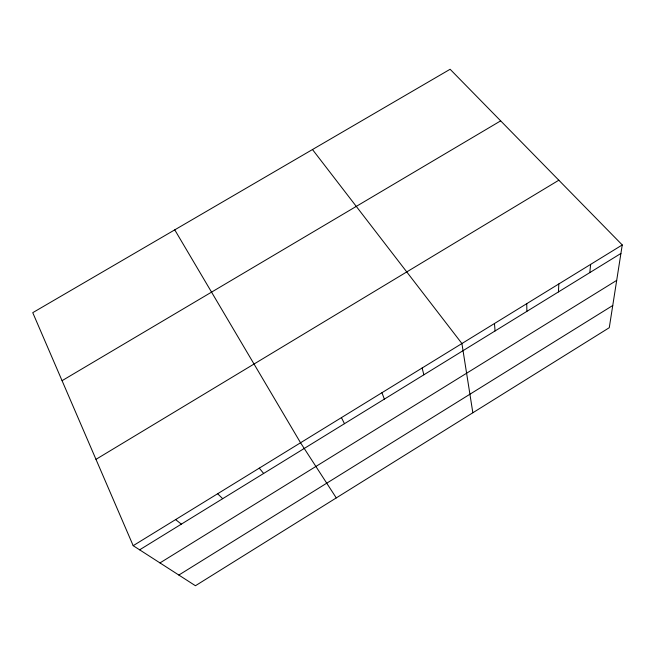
<?xml version="1.0" encoding="UTF-8"?>
<svg xmlns="http://www.w3.org/2000/svg" width="655" height="655" viewBox="0 0 655 655"><rect width="100%" height="100%" fill="white"/><g stroke="black" fill="none" stroke-linecap="round" stroke-linejoin="round"><path stroke-width="0.98" d="M558.445 291.917L558.821 283.951M589.795 272.619L590.646 264.374M622.25 244.945L609.273 327.697L195.436 585.734L133.186 545.681L32.75 312.672L450.116 69.266L622.25 244.945L133.186 545.681M178.848 575.057L612.752 305.508M159.976 562.915L616.691 280.381M139.638 549.823L620.915 253.452M95.974 459.351L558.821 180.215M62.069 380.678L500.666 120.864M175.605 519.595L181.345 524.139M217.64 493.747L222.684 498.684M259.282 468.137L263.646 473.459M312.484 149.536L461.914 343.531L472.844 412.765M336.277 497.915L300.547 442.764L174.754 229.856M341.435 417.62L344.473 423.687M381.963 392.705L384.346 399.132M422.123 368.004L423.867 374.791M494.459 323.529L495.074 330.947M526.751 303.666L526.874 311.362"/></g></svg>
